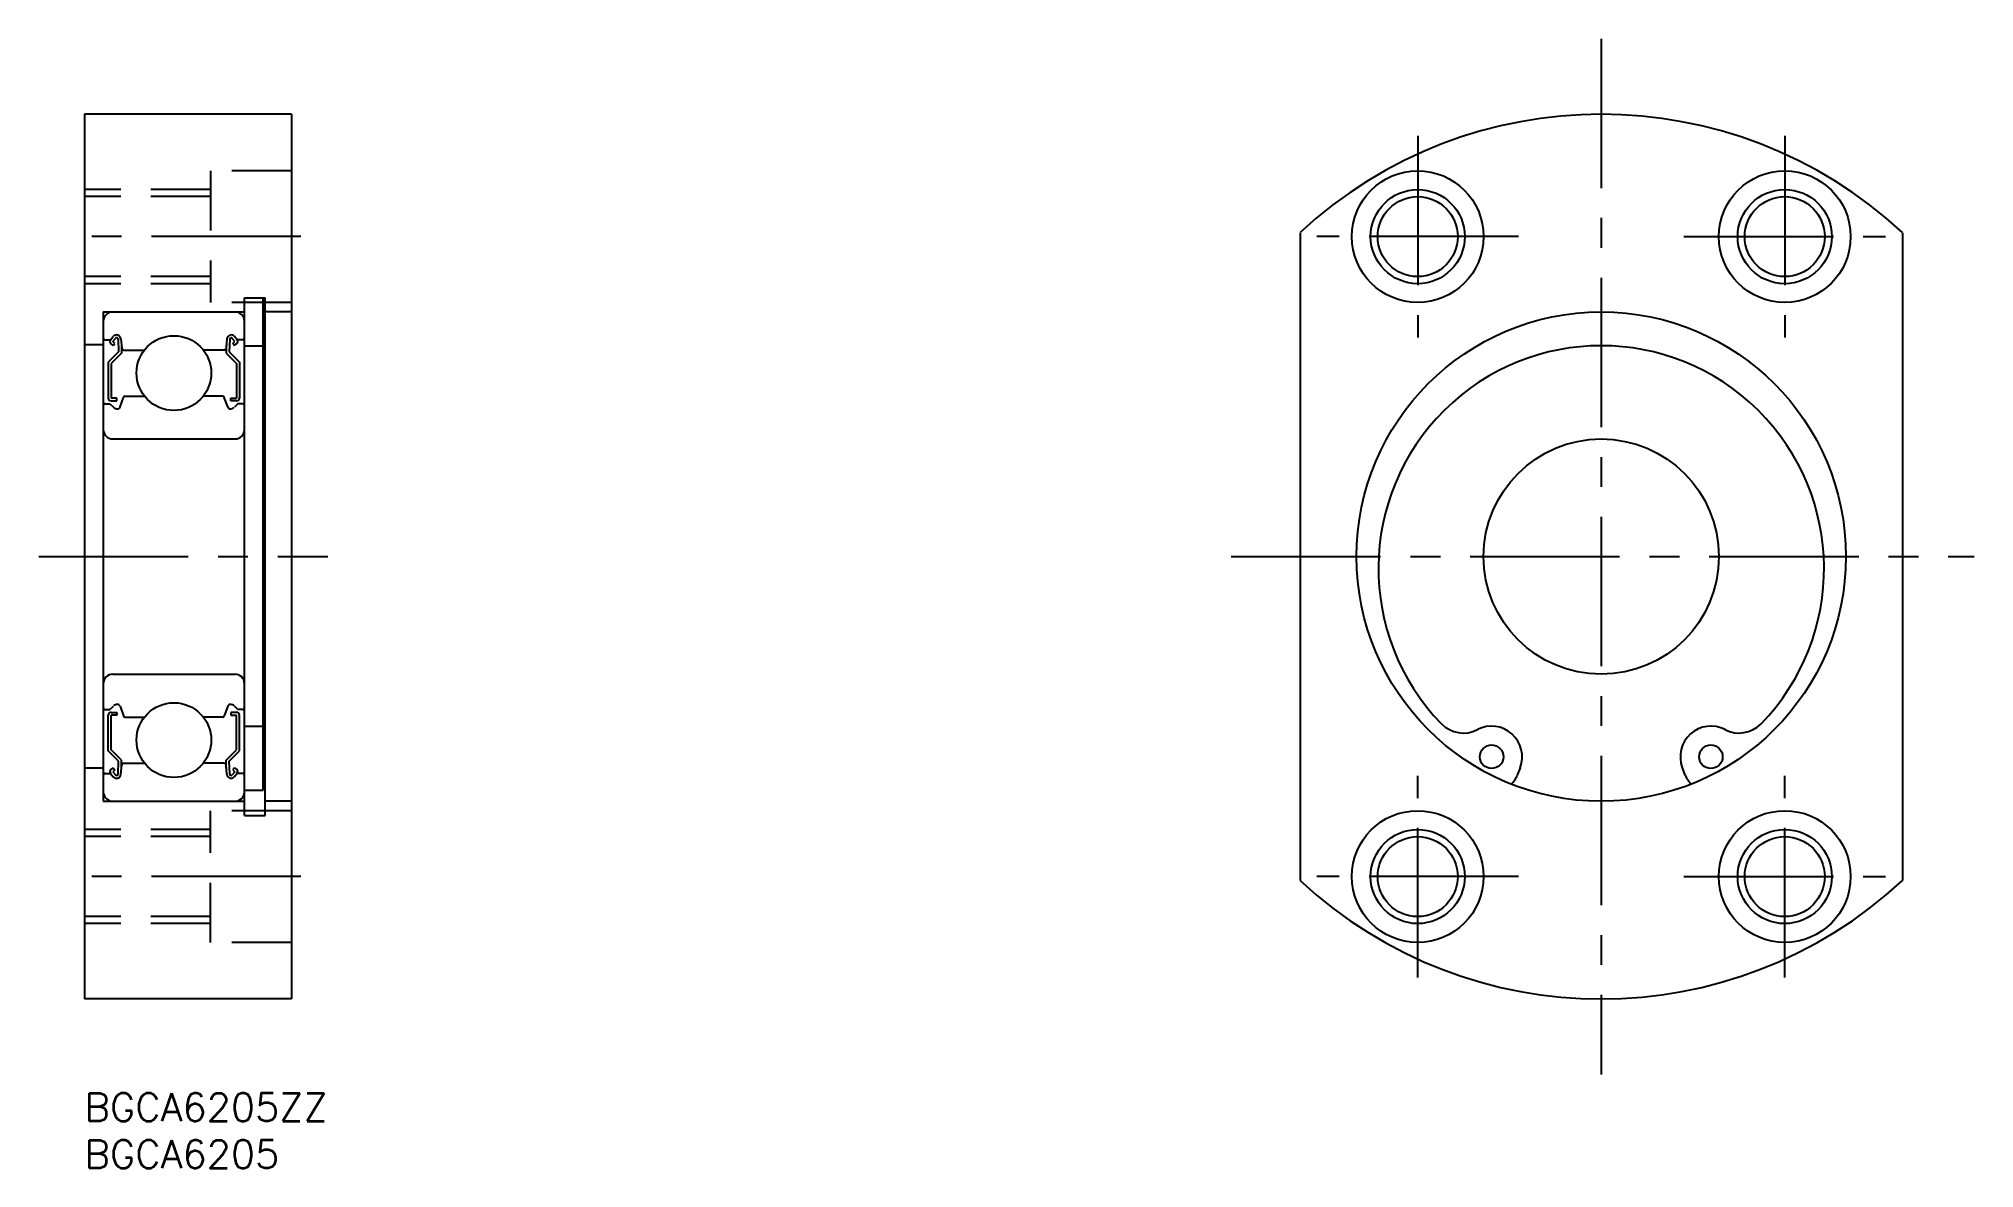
# Model space of a CAD drawing. Extents: x -5 to 201, y -8 to 112.
import ezdxf

# ---------------------------------------------------------------- set-up
doc = ezdxf.new("R2010")
doc.units = 0
doc.header["$LTSCALE"] = 0.5
doc.linetypes.add('CENTER', pattern=[50.8, 31.75, -6.35, 6.35, -6.35])
doc.linetypes.add('DASHED', pattern=[19.05, 12.7, -6.35])
for name, color, linetype in [('MSM_CENTER', 1, 'CENTER'), ('MSM_CONTINUOUS', 7, 'CONTINUOUS'), ('MSM_DASHED', 4, 'DASHED'), ('MSM_NARROW', 5, 'CONTINUOUS'), ('MSM_PART_NUMBER', 7, 'CONTINUOUS')]:
    doc.layers.add(name, color=color, linetype=linetype)
doc.styles.get("Standard").update_dxf_attribs({"font": 'txt.shx', "height": 3, "bigfont": 'bigfont.shx'})

# ---------------------------------------------------------------- blocks, each defined once
blk = doc.blocks.new('*U4')
at = {"layer": 'MSM_PART_NUMBER'}
blk.add_text('BGCA6205ZZ', height=3, dxfattribs=at).set_placement((0, -3))
blk = doc.blocks.new('*U5')
at = {"layer": 'MSM_PART_NUMBER'}
blk.add_text('BGCA6205', height=3, dxfattribs=at).set_placement((0, -8))

msp = doc.modelspace()

# ---------------------------------------------------------------- linework, layer by layer
at = {"layer": 'MSM_CENTER'}
for p, q in [((161.17, 112.03), (161.17, 1.97)), ((141.67, 101.71), (141.67, 80.29)), ((180.67, 101.71), (180.67, 80.29)), ((23, 91), (-1, 91)), ((152.38, 91), (130.96, 91)), ((169.96, 91), (191.38, 91)), ((-4.86, 57), (25.86, 57)), ((121.85, 57), (200.81, 57)), ((141.67, 12.29), (141.67, 33.71)), ((180.67, 12.29), (180.67, 33.71)), ((23, 23), (-1, 23)), ((152.38, 23), (130.96, 23)), ((169.96, 23), (191.38, 23))]:
    msp.add_line(p, q, dxfattribs=at)
at = {"layer": 'MSM_CONTINUOUS'}
for p, q in [((0, 104), (0, 10)), ((22, 104), (0, 104)), ((22, 104), (22, 10)), ((129.17, 91.42), (129.17, 22.58)), ((193.17, 91.42), (193.17, 22.58)), ((17, 29.5), (17, 84.5)), ((17, 84.5), (19.2, 84.5)), ((19, 32.18), (19, 84.5)), ((19.2, 29.5), (19.2, 84.5)), ((2, 83), (17, 83)), ((2, 83), (2, 31)), ((22, 83), (19.2, 83)), ((2.78, 80.05), (3.06, 80.39)), ((16.22, 80.05), (15.94, 80.39)), ((2, 79.5), (0, 79.5)), ((2.2, 80.05), (2.78, 80.05)), ((3.63, 78.75), (2.53, 77.65)), ((3.05, 79.43), (2.82, 79.63)), ((3.93, 78.63), (2.83, 77.53)), ((3.01, 79.86), (3.29, 80.19)), ((3.24, 79.66), (3.01, 79.86)), ((3.05, 79.43), (3.24, 79.66)), ((3.57, 80.1), (3.63, 78.75)), ((3.87, 80.13), (3.96, 79.13)), ((3.93, 79.48), (3.93, 78.63)), ((4.16, 78.95), (6.38, 78.95)), ((14.84, 78.95), (12.62, 78.95)), ((15.13, 80.13), (15.04, 79.13)), ((15.07, 79.48), (15.07, 78.63)), ((15.07, 78.63), (16.17, 77.53)), ((15.43, 80.1), (15.37, 78.75)), ((15.37, 78.75), (16.47, 77.65)), ((15.99, 79.86), (15.71, 80.19)), ((15.76, 79.66), (15.99, 79.86)), ((15.95, 79.43), (15.76, 79.66)), ((15.95, 79.43), (16.18, 79.63)), ((16.8, 80.05), (16.22, 80.05)), ((16.99, 79.4), (18.99, 79.4)), ((2.53, 77.65), (2.53, 73.85)), ((2.83, 77.53), (2.83, 73.85)), ((16.17, 77.53), (16.17, 73.85)), ((16.47, 77.65), (16.47, 73.85)), ((4.34, 74.05), (6.38, 74.05)), ((14.66, 74.05), (12.62, 74.05)), ((2.2, 73.25), (2.7, 73.25)), ((2.7, 73.25), (3.07, 72.88)), ((3.45, 73.85), (2.83, 73.85)), ((2.83, 73.55), (3.45, 73.55)), ((3.45, 73.55), (3.45, 73.85)), ((3.78, 72.9), (4.15, 73.92)), ((15.22, 72.9), (14.85, 73.92)), ((15.55, 73.55), (15.55, 73.85)), ((15.55, 73.85), (16.17, 73.85)), ((16.17, 73.55), (15.55, 73.55)), ((16.3, 73.25), (15.93, 72.88)), ((16.8, 73.25), (16.3, 73.25)), ((3, 69.5), (16, 69.5)), ((3, 44.5), (16, 44.5)), ((2.2, 40.75), (2.7, 40.75)), ((2.53, 36.35), (2.53, 40.15)), ((2.7, 40.75), (3.07, 41.12)), ((2.83, 40.45), (3.45, 40.45)), ((2.83, 36.47), (2.83, 40.15)), ((3.45, 40.15), (2.83, 40.15)), ((3.45, 40.45), (3.45, 40.15)), ((3.78, 41.1), (4.15, 40.08)), ((4.34, 39.95), (6.38, 39.95)), ((14.66, 39.95), (12.62, 39.95)), ((15.22, 41.1), (14.85, 40.08)), ((15.55, 40.45), (15.55, 40.15)), ((16.17, 40.45), (15.55, 40.45)), ((15.55, 40.15), (16.17, 40.15)), ((16.3, 40.75), (15.93, 41.12)), ((16.17, 36.47), (16.17, 40.15)), ((16.8, 40.75), (16.3, 40.75)), ((16.47, 36.35), (16.47, 40.15)), ((16.99, 38.98), (18.99, 38.98)), ((3.63, 35.25), (2.53, 36.35)), ((3.93, 35.37), (2.83, 36.47)), ((3.57, 33.9), (3.63, 35.25)), ((3.93, 34.52), (3.93, 35.37)), ((4.16, 35.05), (6.38, 35.05)), ((14.84, 35.05), (12.62, 35.05)), ((15.07, 35.37), (16.17, 36.47)), ((15.07, 34.52), (15.07, 35.37)), ((15.37, 35.25), (16.47, 36.35)), ((15.43, 33.9), (15.37, 35.25)), ((2, 34.5), (0, 34.5)), ((2.2, 33.95), (2.78, 33.95)), ((2.78, 33.95), (3.06, 33.61)), ((3.05, 34.57), (2.82, 34.37)), ((3.24, 34.34), (3.01, 34.14)), ((3.01, 34.14), (3.29, 33.81)), ((3.05, 34.57), (3.24, 34.34)), ((3.87, 33.87), (3.96, 34.87)), ((15.13, 33.87), (15.04, 34.87)), ((15.99, 34.14), (15.71, 33.81)), ((15.95, 34.57), (15.76, 34.34)), ((15.76, 34.34), (15.99, 34.14)), ((16.22, 33.95), (15.94, 33.61)), ((15.95, 34.57), (16.18, 34.37)), ((16.8, 33.95), (16.22, 33.95)), ((152.55, 34.57), (152.25, 33.78)), ((170.09, 33.78), (169.79, 34.57)), ((2, 31), (17, 31)), ((16.99, 32.18), (18.99, 32.18)), ((22, 31), (19.2, 31)), ((17, 29.5), (19.2, 29.5)), ((22, 10), (0, 10))]:
    msp.add_line(p, q, dxfattribs=at)
for centre, radius in [((141.67, 91), 7), ((180.67, 91), 7), ((141.67, 91), 4.25), ((180.67, 91), 4.25), ((161.17, 57), 26), ((9.5, 76.5), 3.97), ((161.17, 57), 12.5), ((9.5, 37.5), 3.97), ((149.52, 35.73), 1.25), ((172.82, 35.73), 1.25), ((141.67, 23), 7), ((180.67, 23), 7), ((141.67, 23), 4.25), ((180.67, 23), 4.25)]:
    msp.add_circle(centre, radius, dxfattribs=at)
for centre, radius, start, end in [((161.17, 57), 47, 47.0898, 132.9102), ((3, 82), 1, 90, 180), ((16, 82), 1, 0, 90), ((2.2, 80.25), 0.2, 180, 270), ((3.41, 80.09), 0.46, 4.9869, 139.9105), ((3.41, 80.09), 0.16, 2.3754, 139.9946), ((15.59, 80.09), 0.46, 40.0895, 175.0131), ((15.59, 80.09), 0.16, 40.0054, 177.6246), ((16.8, 80.25), 0.2, 270, 0), ((3.01, 79.86), 0.3, 139.9105, 229.9992), ((4.16, 79.15), 0.2, 184.9869, 270), ((14.84, 79.15), 0.2, 270, 355.0131), ((15.99, 79.86), 0.3, 310.0008, 40.0895), ((161.17, 55.73), 23.68, 315.8423, 224.1577), ((4.34, 73.85), 0.2, 90, 160.0304), ((14.66, 73.85), 0.2, 19.9696, 90), ((2.2, 73.05), 0.2, 90, 180), ((2.83, 73.85), 0.3, 180, 270), ((3.5, 73.3), 0.6, 225.0023, 272.8279), ((3.5, 73), 0.3, 265.4914, 340.0304), ((15.5, 73), 0.3, 199.9696, 274.5086), ((15.5, 73.3), 0.6, 267.1721, 314.9977), ((16.17, 73.85), 0.3, 270, 0), ((16.8, 73.05), 0.2, 0, 90), ((3, 70.5), 1, 180, 270), ((16, 70.5), 1, 270, 0), ((3, 43.5), 1, 90, 180), ((16, 43.5), 1, 0, 90), ((3.5, 40.7), 0.6, 87.1721, 134.9977), ((3.5, 41), 0.3, 19.9696, 94.5086), ((15.5, 41), 0.3, 85.4914, 160.0304), ((15.5, 40.7), 0.6, 45.0023, 92.8279), ((2.2, 40.95), 0.2, 180, 270), ((2.83, 40.15), 0.3, 90, 180), ((4.34, 40.15), 0.2, 199.9696, 270), ((14.66, 40.15), 0.2, 270, 340.0304), ((16.17, 40.15), 0.3, 0, 90), ((16.8, 40.95), 0.2, 270, 0), ((146.52, 41.5), 3.25, 224.1577, 297.5203), ((175.82, 41.5), 3.25, 242.4797, 315.8423), ((149.52, 35.73), 3.25, 338.9897, 117.5203), ((172.82, 35.73), 3.25, 62.4797, 201.0103), ((4.16, 34.85), 0.2, 90, 175.0131), ((14.84, 34.85), 0.2, 4.9869, 90), ((2.2, 33.75), 0.2, 90, 180), ((3.01, 34.14), 0.3, 130.0008, 220.0895), ((3.41, 33.91), 0.46, 220.0895, 355.0131), ((3.41, 33.91), 0.16, 220.0054, 357.6246), ((15.59, 33.91), 0.46, 184.9869, 319.9105), ((15.59, 33.91), 0.16, 182.3754, 319.9946), ((15.99, 34.14), 0.3, 319.9105, 49.9992), ((16.8, 33.75), 0.2, 0, 90), ((149.92, 34.68), 2.5, 312.2731, 338.9897), ((172.42, 34.68), 2.5, 201.0103, 227.7269), ((3, 32), 1, 180, 270), ((16, 32), 1, 270, 0), ((161.17, 57), 47, 227.0898, 312.9102)]:
    msp.add_arc(centre, radius, start, end, dxfattribs=at)
at = {"layer": 'MSM_DASHED'}
for p, q in [((13.4, 98), (13.4, 84)), ((22, 98), (13.4, 98)), ((13.4, 96), (0, 96)), ((13.4, 95.25), (0, 95.25)), ((13.4, 86.75), (0, 86.75)), ((13.4, 86), (0, 86)), ((22, 84), (13.4, 84)), ((13.4, 16), (13.4, 30)), ((22, 30), (13.4, 30)), ((13.4, 28), (0, 28)), ((13.4, 27.25), (0, 27.25)), ((13.4, 18.75), (0, 18.75)), ((13.4, 18), (0, 18)), ((22, 16), (13.4, 16))]:
    msp.add_line(p, q, dxfattribs=at)
at = {"layer": 'MSM_NARROW'}
for centre in [(141.67, 91), (180.67, 91), (141.67, 23), (180.67, 23)]:
    msp.add_circle(centre, 5, dxfattribs=at)

# ---------------------------------------------------------------- block references
at = {"layer": 'MSM_CONTINUOUS'}
for name in ['*U4', '*U5']:
    msp.add_blockref(name, (0, 0), dxfattribs=at)

doc.saveas('drawing.dxf')
